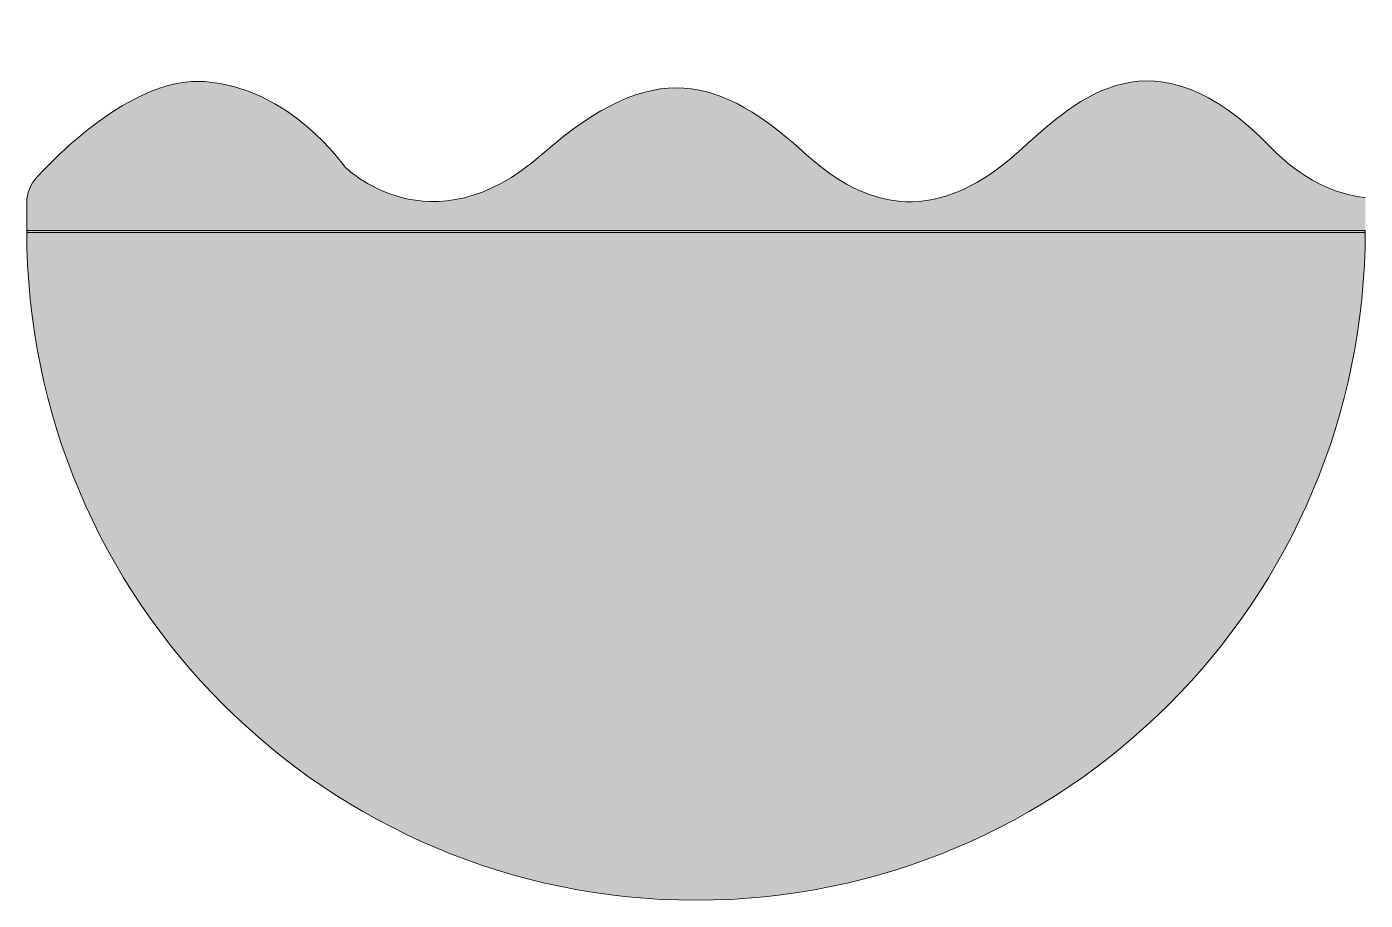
# Model space of a CAD drawing. Extents: x 1 to 500, y -403 to -77.
import ezdxf

# ---------------------------------------------------------------- set-up
doc = ezdxf.new("R2010")
doc.units = 0
doc.header["$MEASUREMENT"] = 0
doc.layers.add('Layer 1', color=7, linetype='Continuous', lineweight=0)
doc.layers.add('Layer 2', color=7, linetype='Continuous', lineweight=0)

msp = doc.modelspace()

# ---------------------------------------------------------------- hatches: boundary and pattern name
at = {"layer": 'Layer 1', "true_color": 0x259faf, "transparency": 33554687}
h = msp.add_hatch(color=134, dxfattribs=at)
h.dxf.hatch_style = 2
edge = h.paths.add_edge_path()
edge.add_spline(control_points=[(1.23, -153.19), (1.23, -290.92), (112.89, -402.57), (250.62, -402.57), (388.35, -402.57), (500, -290.92), (500, -153.19), (500, -153.19), (1.23, -153.19), (1.23, -153.19)], knot_values=[0, 0, 0, 0, 1, 1, 1, 2, 2, 2, 3, 3, 3, 3], degree=3, periodic=0)
at = {"layer": 'Layer 2', "true_color": 0x259faf, "transparency": 33554687}
h = msp.add_hatch(color=134, dxfattribs=at)
h.dxf.hatch_style = 2
edge = h.paths.add_edge_path()
edge.add_spline(control_points=[(500, -153.88), (500, -153.88), (1.23, -153.88), (1.23, -153.88), (1.23, -153.88), (1.23, -142.62), (1.23, -142.62), (1.23, -139.24), (2.54, -135.97), (4.98, -133.31), (14.74, -122.7), (41.95, -96.02), (67.45, -97.65), (99.24, -99.69), (119.77, -129.41), (119.77, -129.41), (119.77, -129.41), (151.56, -161.45), (193.28, -124.74), (234.99, -88.04), (259.5, -95.61), (291.95, -125.04), (324.39, -154.46), (351.21, -141.64), (372.07, -122.71), (392.93, -103.77), (421.08, -77.26), (464.45, -121.83), (476.62, -134.34), (488.79, -139.67), (500, -140.88)], knot_values=[0, 0, 0, 0, 1, 1, 1, 2, 2, 2, 3, 3, 3, 4, 4, 4, 5, 5, 5, 6, 6, 6, 7, 7, 7, 8, 8, 8, 9, 9, 9, 10, 10, 10, 10], degree=3, periodic=0)
edge.add_line((500, -140.88), (500, -153.88))

# ---------------------------------------------------------------- linework, layer by layer
at = {"layer": 'Layer 1'}
msp.add_open_spline([(1.23, -153.19), (1.23, -290.92), (112.89, -402.57), (250.62, -402.57), (388.35, -402.57), (500, -290.92), (500, -153.19), (500, -153.19), (1.23, -153.19), (1.23, -153.19)], degree=3, knots=[0, 0, 0, 0, 1, 1, 1, 2, 2, 2, 3, 3, 3, 3], dxfattribs=at)
at = {"layer": 'Layer 2'}
msp.add_open_spline([(500, -153.88), (500, -153.88), (1.23, -153.88), (1.23, -153.88), (1.23, -153.88), (1.23, -142.62), (1.23, -142.62), (1.23, -139.24), (2.54, -135.97), (4.98, -133.31), (14.74, -122.7), (41.95, -96.02), (67.45, -97.65), (99.24, -99.69), (119.77, -129.41), (119.77, -129.41), (119.77, -129.41), (151.56, -161.45), (193.28, -124.74), (234.99, -88.04), (259.5, -95.61), (291.95, -125.04), (324.39, -154.46), (351.21, -141.64), (372.07, -122.71), (392.93, -103.77), (421.08, -77.26), (464.45, -121.83), (476.62, -134.34), (488.79, -139.67), (500, -140.88)], degree=3, knots=[0, 0, 0, 0, 1, 1, 1, 2, 2, 2, 3, 3, 3, 4, 4, 4, 5, 5, 5, 6, 6, 6, 7, 7, 7, 8, 8, 8, 9, 9, 9, 10, 10, 10, 10], dxfattribs=at)

doc.saveas('drawing.dxf')
